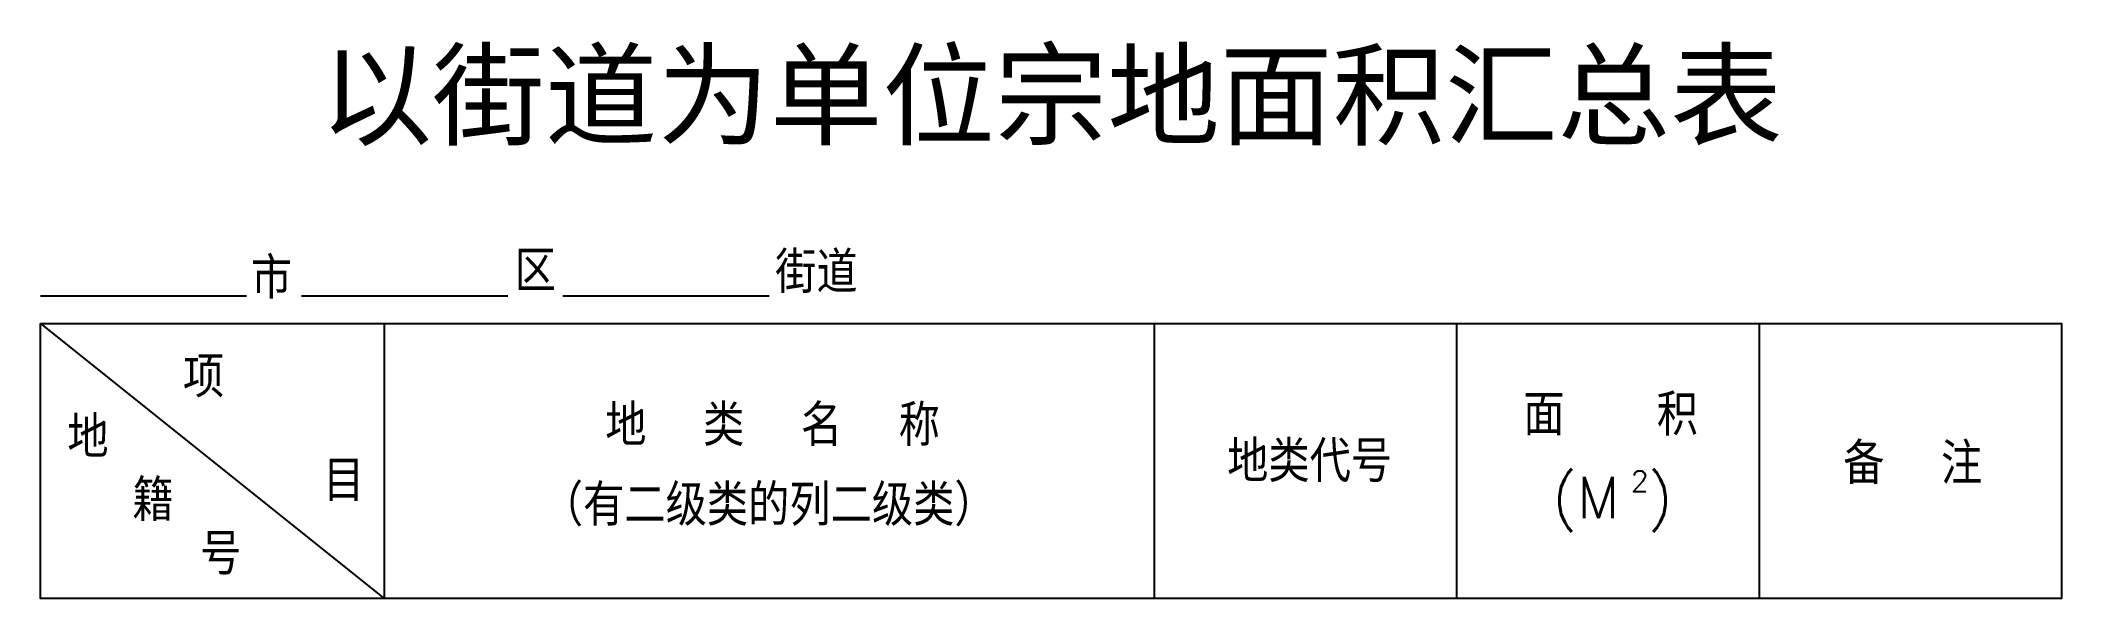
# Model space of a CAD drawing. Extents: x 0 to 147, y -20 to 21.
import ezdxf
from ezdxf.enums import TextEntityAlignment as Align

# ---------------------------------------------------------------- set-up
doc = ezdxf.new("R2010")
doc.units = 0
doc.header["$MEASUREMENT"] = 0
doc.layers.get('0').update_dxf_attribs({"linetype": 'CONTINUOUS'})
doc.styles.add('HZ', font='rs.shx', dxfattribs={"bigfont": 'hztxt.shx'})
doc.styles.add('宋体', font='SimSun.ttf')

msp = doc.modelspace()

# ---------------------------------------------------------------- linework, layer by layer
at = {"linetype": 'CONTINUOUS'}
for p, q in [((0, 2), (15, 2)), ((19, 2), (34, 2)), ((38, 2), (53, 2)), ((0, 0), (25, -20)), ((25, 0), (25, -20)), ((81, 0), (81, -20)), ((103, 0), (103, -20)), ((125, 0), (125, -20))]:
    msp.add_line(p, q, dxfattribs=at)
at = {"linetype": 'CONTINUOUS', "flags": 128}
msp.add_lwpolyline([(0, 0), (147, 0), (147, -20), (0, -20)], close=True, dxfattribs=at)

# ---------------------------------------------------------------- texts
at = {"linetype": 'CONTINUOUS'}
for s, height, style, p in [('以街道为单位宗地面积汇总表', 6, '宋体', (73.51, 16.72)), ('市', 3, 'HZ', (16.8, 3.46)), ('区', 3, 'HZ', (35.99, 3.87)), ('街道', 3, 'HZ', (56.44, 3.87)), ('项', 3, 'HZ', (11.87, -3.82)), ('地  类  名  称', 3, 'HZ', (53.25, -7.25)), ('面   积', 3, 'HZ', (114.2, -6.51)), ('地', 3, 'HZ', (3.46, -8.11)), ('地类代号', 3, 'HZ', (92.31, -9.88)), ('备  注', 3, 'HZ', (136.17, -10.02)), ('目', 3, 'HZ', (22.06, -11.38)), ('籍', 3, 'HZ', (8.19, -12.69)), ('（有二级类的列二级类）', 3, 'HZ', (52.97, -13.05)), ('(M )', 3, 'HZ', (114.34, -12.87)), ('2', 1.5, 'HZ', (116.32, -11.46)), ('号', 3, 'HZ', (13.12, -16.68))]:
    msp.add_text(s, height=height, dxfattribs=dict(at, style=style)).set_placement(p, align=Align.MIDDLE)

doc.saveas('drawing.dxf')
